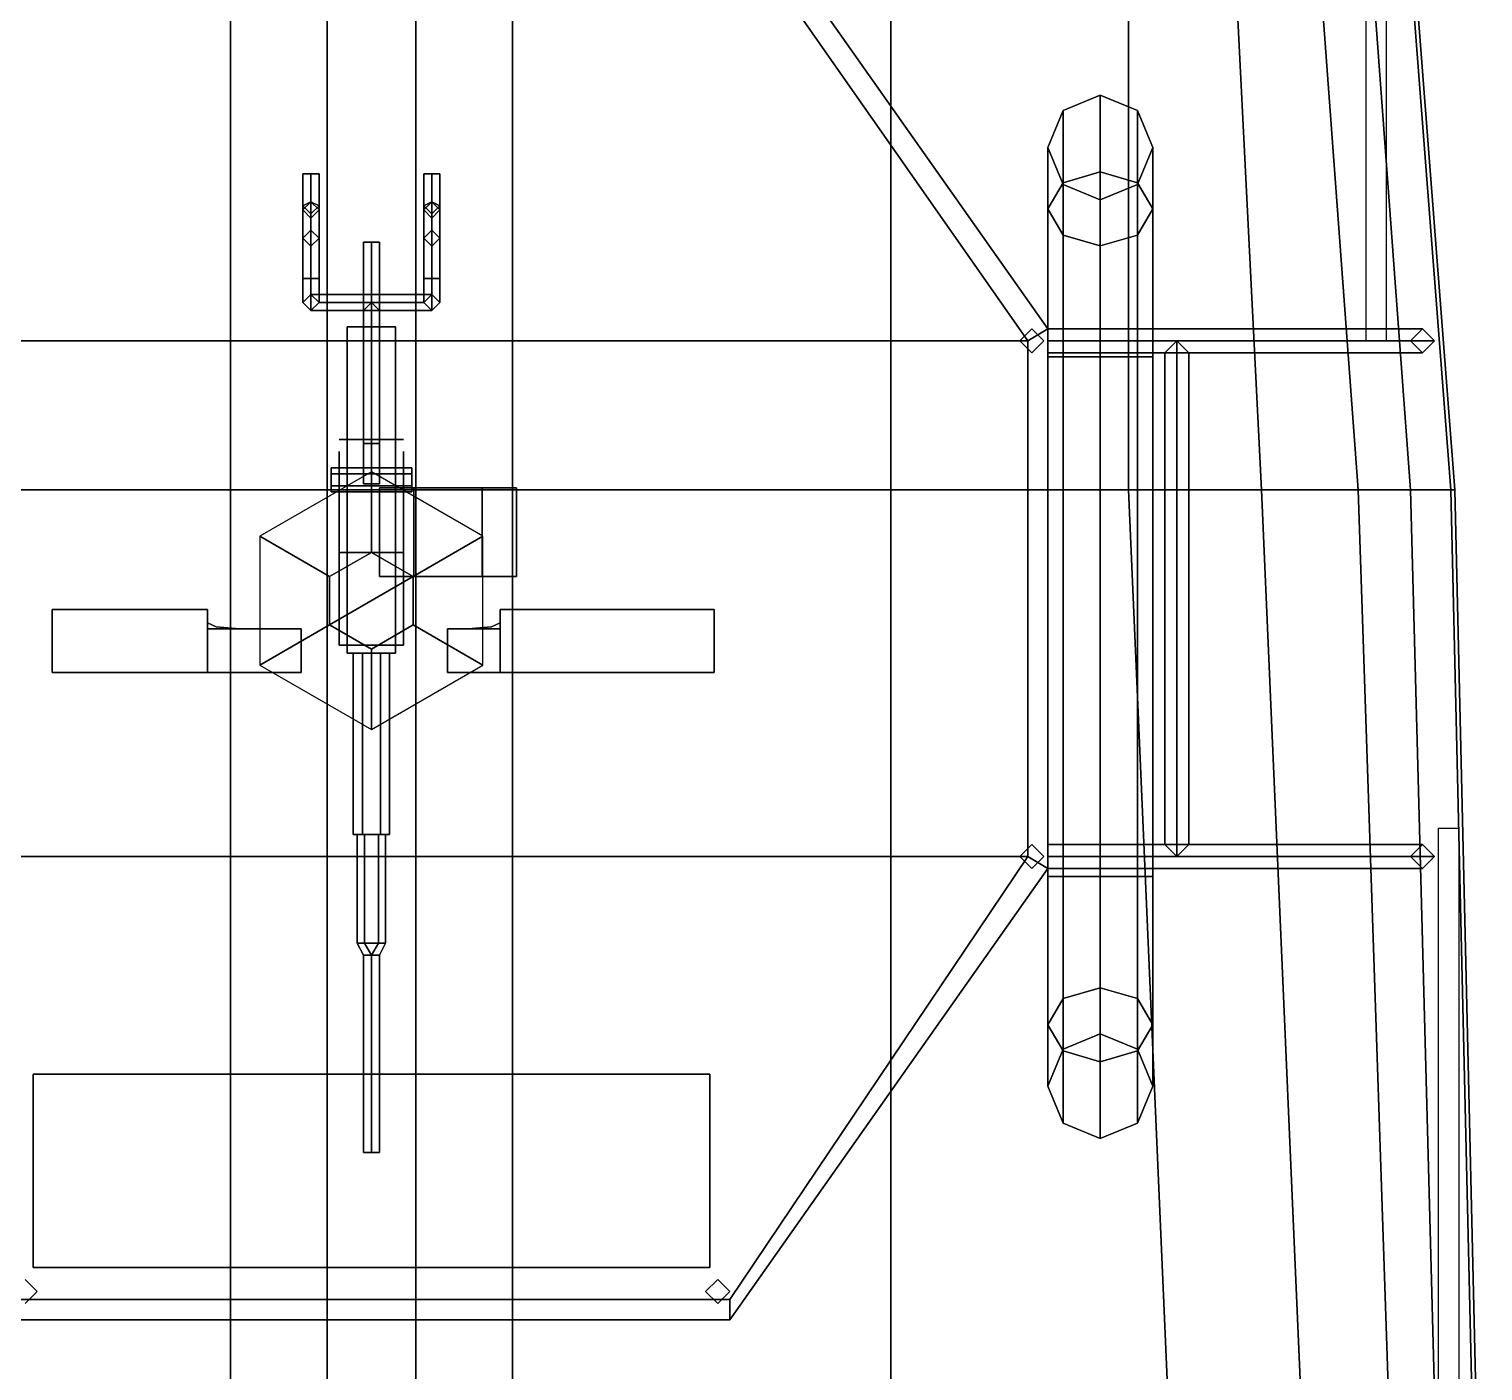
# Model space of a CAD drawing. Header units: millimetres. Extents: x -2.8 to 3, y -17.3 to 32.
# Drawn here: x -0.85 to 2.76, y 5.353 to 8.684 of the extents above; entities that cross this region are included whole.
import ezdxf

# ---------------------------------------------------------------- set-up
doc = ezdxf.new("R2010")
doc.units = ezdxf.units.MM
for name, color, linetype in [('boat', 1, 'Continuous'), ('gun', 1, 'Continuous'), ('r2', 4, 'Continuous'), ('sleeve', 5, 'Continuous'), ('superstructure', 3, 'Continuous'), ('turret', 2, 'Continuous')]:
    doc.layers.add(name, color=color, linetype=linetype)

msp = doc.modelspace()

# ---------------------------------------------------------------- linework, layer by layer
for points in [[(-0.11, 10.52, -0.92), (-0.11, 11.34, -1.71), (-0.11, 7.54, -1.71), (-0.11, 7.54, -1.21)], [(-0.11, 11.34, -1.71), (0.11, 11.34, -1.71), (0.11, 7.54, -1.71), (-0.11, 7.54, -1.71)], [(0.11, 7.54, -1.21), (0.11, 7.54, -1.71), (0.11, 11.34, -1.71), (0.11, 10.52, -0.92)], [(2.46, 10.52, 1.5), (-2.46, 10.52, 1.5), (-2.69, 7.54, 1.56), (2.69, 7.54, 1.56)], [(-1.29, 10.52, -0.57), (-0.35, 10.52, -0.85), (-0.35, 7.54, -1.16), (-1.29, 7.54, -0.91)], [(-0.35, 10.52, -0.85), (-0.11, 10.52, -0.92), (-0.11, 7.54, -1.21), (-0.35, 7.54, -1.16)], [(0.35, 7.54, -1.16), (0.11, 7.54, -1.21), (0.11, 10.52, -0.92), (0.35, 10.52, -0.85)], [(1.29, 7.54, -0.91), (0.35, 7.54, -1.16), (0.35, 10.52, -0.85), (1.29, 10.52, -0.57)], [(1.88, 7.54, -0.66), (1.29, 7.54, -0.91), (1.29, 10.52, -0.57), (1.88, 10.52, -0.33)], [(2.21, 7.54, -0.41), (1.88, 7.54, -0.66), (1.88, 10.52, -0.33), (2.06, 10.52, -0.26)], [(2.45, 7.54), (2.21, 7.54, -0.41), (2.06, 10.52, -0.26), (2.23, 10.52)], [(2.58, 7.54, 0.44), (2.45, 7.54), (2.23, 10.52), (2.36, 10.52, 0.44)], [(2.68, 7.54, 1.18), (2.58, 7.54, 0.44), (2.36, 10.52, 0.44), (2.45, 10.52, 1.05)], [(2.69, 7.54, 1.56), (2.68, 7.54, 1.18), (2.45, 10.52, 1.05), (2.46, 10.52, 1.5)], [(-0.1039, 7.325, 3.98), (0, 7.385, 3.98), (0, 7.585, 2.74), (-0.2771, 7.425, 2.74)], [(0, 7.385, 3.98), (0.1039, 7.325, 3.98), (0.2771, 7.425, 2.74), (0, 7.585, 2.74)], [(2.69, 7.54, 1.56), (-2.69, 7.54, 1.56), (-2.76, 4.55, 1.62), (2.76, 4.55, 1.62)], [(-1.29, 7.54, -0.91), (-0.35, 7.54, -1.16), (-0.35, 4.55, -1.36), (-1.29, 4.55, -1.1)], [(-0.35, 7.54, -1.16), (-0.11, 7.54, -1.21), (-0.11, 4.55, -1.43), (-0.35, 4.55, -1.36)], [(-0.11, 7.54, -1.21), (-0.11, 7.54, -1.71), (-0.11, 4.55, -1.71), (-0.11, 4.55, -1.43)], [(-0.11, 7.54, -1.71), (0.11, 7.54, -1.71), (0.11, 4.55, -1.71), (-0.11, 4.55, -1.71)], [(0.11, 4.55, -1.43), (0.11, 4.55, -1.71), (0.11, 7.54, -1.71), (0.11, 7.54, -1.21)], [(0.35, 4.55, -1.36), (0.11, 4.55, -1.43), (0.11, 7.54, -1.21), (0.35, 7.54, -1.16)], [(1.29, 4.55, -1.1), (0.35, 4.55, -1.36), (0.35, 7.54, -1.16), (1.29, 7.54, -0.91)], [(2.01, 4.55, -0.78), (1.29, 4.55, -1.1), (1.29, 7.54, -0.91), (1.88, 7.54, -0.66)], [(2.34, 4.55, -0.47), (2.01, 4.55, -0.78), (1.88, 7.54, -0.66), (2.21, 7.54, -0.41)], [(2.55, 4.55), (2.34, 4.55, -0.47), (2.21, 7.54, -0.41), (2.45, 7.54)], [(2.66, 4.55, 0.44), (2.55, 4.55), (2.45, 7.54), (2.58, 7.54, 0.44)], [(2.75, 4.55, 1.18), (2.66, 4.55, 0.44), (2.58, 7.54, 0.44), (2.68, 7.54, 1.18)], [(2.76, 4.55, 1.62), (2.75, 4.55, 1.18), (2.68, 7.54, 1.18), (2.69, 7.54, 1.56)], [(-0.1039, 7.205, 3.98), (-0.1039, 7.325, 3.98), (-0.2771, 7.425, 2.74), (-0.2771, 7.105, 2.74)], [(0.1039, 7.325, 3.98), (0.1039, 7.205, 3.98), (0.2771, 7.105, 2.74), (0.2771, 7.425, 2.74)], [(0, 7.145, 3.98), (-0.1039, 7.205, 3.98), (-0.2771, 7.105, 2.74), (0, 6.945, 2.74)], [(0.1039, 7.205, 3.98), (0, 7.145, 3.98), (0, 6.945, 2.74), (0.2771, 7.105, 2.74)]]:
    msp.add_3dface(points)
at = {"layer": 'boat'}
for points in [[(1.7181, 8.3027, 3.7827), (1.81, 8.3296, 3.8096), (1.81, 8.52, 3.35), (1.7181, 8.4819, 3.35)], [(1.7181, 8.4819, 3.35), (1.81, 8.52, 3.35), (1.81, 8.3296, 2.8904), (1.7181, 8.3027, 2.9173)], [(1.81, 8.3296, 3.8096), (1.9019, 8.3027, 3.7827), (1.9019, 8.4819, 3.35), (1.81, 8.52, 3.35)], [(1.81, 8.52, 3.35), (1.9019, 8.4819, 3.35), (1.9019, 8.3027, 2.9173), (1.81, 8.3296, 2.8904)], [(1.68, 8.2377, 3.7177), (1.7181, 8.3027, 3.7827), (1.7181, 8.4819, 3.35), (1.68, 8.39, 3.35)], [(1.68, 8.39, 3.35), (1.7181, 8.4819, 3.35), (1.7181, 8.3027, 2.9173), (1.68, 8.2377, 2.9823)], [(1.9019, 8.3027, 3.7827), (1.94, 8.2377, 3.7177), (1.94, 8.39, 3.35), (1.9019, 8.4819, 3.35)], [(1.9019, 8.4819, 3.35), (1.94, 8.39, 3.35), (1.94, 8.2377, 2.9823), (1.9019, 8.3027, 2.9173)], [(1.7181, 8.1727, 3.6527), (1.68, 8.2377, 3.7177), (1.68, 8.39, 3.35), (1.7181, 8.2981, 3.35)], [(1.7181, 8.2981, 3.35), (1.68, 8.39, 3.35), (1.68, 8.2377, 2.9823), (1.7181, 8.1727, 3.0473)], [(1.94, 8.2377, 3.7177), (1.9019, 8.1727, 3.6527), (1.9019, 8.2981, 3.35), (1.94, 8.39, 3.35)], [(1.94, 8.39, 3.35), (1.9019, 8.2981, 3.35), (1.9019, 8.1727, 3.0473), (1.94, 8.2377, 2.9823)], [(1.7181, 7.87, 3.9619), (1.81, 7.87, 4), (1.81, 8.3296, 3.8096), (1.7181, 8.3027, 3.7827)], [(1.7181, 8.3027, 2.9173), (1.81, 8.3296, 2.8904), (1.81, 7.87, 2.7), (1.7181, 7.87, 2.7381)], [(1.81, 7.87, 4), (1.9019, 7.87, 3.9619), (1.9019, 8.3027, 3.7827), (1.81, 8.3296, 3.8096)], [(1.81, 8.3296, 2.8904), (1.9019, 8.3027, 2.9173), (1.9019, 7.87, 2.7381), (1.81, 7.87, 2.7)], [(1.68, 7.87, 3.87), (1.7181, 7.87, 3.9619), (1.7181, 8.3027, 3.7827), (1.68, 8.2377, 3.7177)], [(1.68, 8.2377, 2.9823), (1.7181, 8.3027, 2.9173), (1.7181, 7.87, 2.7381), (1.68, 7.87, 2.83)], [(1.81, 8.1458, 3.6258), (1.7181, 8.1727, 3.6527), (1.7181, 8.2981, 3.35), (1.81, 8.26, 3.35)], [(1.81, 8.26, 3.35), (1.7181, 8.2981, 3.35), (1.7181, 8.1727, 3.0473), (1.81, 8.1458, 3.0742)], [(1.7181, 8.2981, 3.35), (1.7181, 8.2981, 3.35), (1.7181, 8.1727, 3.6527), (1.7181, 8.1727, 3.0473)], [(1.9019, 8.1727, 3.6527), (1.81, 8.1458, 3.6258), (1.81, 8.26, 3.35), (1.9019, 8.2981, 3.35)], [(1.9019, 8.2981, 3.35), (1.81, 8.26, 3.35), (1.81, 8.1458, 3.0742), (1.9019, 8.1727, 3.0473)], [(1.9019, 7.87, 3.9619), (1.94, 7.87, 3.87), (1.94, 8.2377, 3.7177), (1.9019, 8.3027, 3.7827)], [(1.9019, 8.3027, 2.9173), (1.94, 8.2377, 2.9823), (1.94, 7.87, 2.83), (1.9019, 7.87, 2.7381)], [(1.7181, 7.87, 3.7781), (1.68, 7.87, 3.87), (1.68, 8.2377, 3.7177), (1.7181, 8.1727, 3.6527)], [(1.7181, 8.1727, 3.0473), (1.68, 8.2377, 2.9823), (1.68, 7.87, 2.83), (1.7181, 7.87, 2.9219)], [(1.94, 7.87, 3.87), (1.9019, 7.87, 3.7781), (1.9019, 8.1727, 3.6527), (1.94, 8.2377, 3.7177)], [(1.94, 8.2377, 2.9823), (1.9019, 8.1727, 3.0473), (1.9019, 7.87, 2.9219), (1.94, 7.87, 2.83)], [(1.81, 7.87, 3.74), (1.7181, 7.87, 3.7781), (1.7181, 8.1727, 3.6527), (1.81, 8.1458, 3.6258)], [(1.81, 8.1458, 3.0742), (1.7181, 8.1727, 3.0473), (1.7181, 7.87, 2.9219), (1.81, 7.87, 2.96)], [(1.7181, 8.1727, 3.0473), (1.7181, 8.1727, 3.6527), (1.7181, 7.87, 3.7781), (1.7181, 7.87, 2.9219)], [(1.9019, 7.87, 3.7781), (1.81, 7.87, 3.74), (1.81, 8.1458, 3.6258), (1.9019, 8.1727, 3.6527)], [(1.9019, 8.1727, 3.0473), (1.81, 8.1458, 3.0742), (1.81, 7.87, 2.96), (1.9019, 7.87, 2.9219)], [(1.68, 7.87, 2.83), (1.7181, 7.87, 2.7381), (1.7181, 6.58, 2.7381), (1.68, 6.58, 2.83)], [(1.7181, 7.87, 2.9219), (1.68, 7.87, 2.83), (1.68, 6.58, 2.83), (1.7181, 6.58, 2.9219)], [(1.7181, 7.87, 3.9619), (1.68, 7.87, 3.87), (1.68, 6.58, 3.87), (1.7181, 6.58, 3.9619)], [(1.68, 7.87, 3.87), (1.7181, 7.87, 3.7781), (1.7181, 6.58, 3.7781), (1.68, 6.58, 3.87)], [(1.7181, 7.87, 2.7381), (1.81, 7.87, 2.7), (1.81, 6.58, 2.7), (1.7181, 6.58, 2.7381)], [(1.81, 7.87, 2.96), (1.7181, 7.87, 2.9219), (1.7181, 6.58, 2.9219), (1.81, 6.58, 2.96)], [(1.81, 7.87, 4), (1.7181, 7.87, 3.9619), (1.7181, 6.58, 3.9619), (1.81, 6.58, 4)], [(1.7181, 7.87, 3.7781), (1.81, 7.87, 3.74), (1.81, 6.58, 3.74), (1.7181, 6.58, 3.7781)], [(1.7181, 7.87, 2.9219), (1.7181, 7.87, 3.7781), (1.7181, 6.58, 3.7781), (1.7181, 6.58, 2.9219)], [(1.81, 7.87, 2.7), (1.9019, 7.87, 2.7381), (1.9019, 6.58, 2.7381), (1.81, 6.58, 2.7)], [(1.9019, 7.87, 2.9219), (1.81, 7.87, 2.96), (1.81, 6.58, 2.96), (1.9019, 6.58, 2.9219)], [(1.9019, 7.87, 3.9619), (1.81, 7.87, 4), (1.81, 6.58, 4), (1.9019, 6.58, 3.9619)], [(1.81, 7.87, 3.74), (1.9019, 7.87, 3.7781), (1.9019, 6.58, 3.7781), (1.81, 6.58, 3.74)], [(1.9019, 7.87, 2.7381), (1.94, 7.87, 2.83), (1.94, 6.58, 2.83), (1.9019, 6.58, 2.7381)], [(1.94, 7.87, 2.83), (1.9019, 7.87, 2.9219), (1.9019, 6.58, 2.9219), (1.94, 6.58, 2.83)], [(1.94, 7.87, 3.87), (1.9019, 7.87, 3.9619), (1.9019, 6.58, 3.9619), (1.94, 6.58, 3.87)], [(1.9019, 7.87, 3.7781), (1.94, 7.87, 3.87), (1.94, 6.58, 3.87), (1.9019, 6.58, 3.7781)], [(1.7181, 6.2773, 3.6527), (1.68, 6.2123, 3.7177), (1.68, 6.58, 3.87), (1.7181, 6.58, 3.7781)], [(1.68, 6.2123, 3.7177), (1.7181, 6.1473, 3.7827), (1.7181, 6.58, 3.9619), (1.68, 6.58, 3.87)], [(1.7181, 6.58, 2.9219), (1.68, 6.58, 2.83), (1.68, 6.2123, 2.9823), (1.7181, 6.2773, 3.0473)], [(1.68, 6.58, 2.83), (1.7181, 6.58, 2.7381), (1.7181, 6.1473, 2.9173), (1.68, 6.2123, 2.9823)], [(1.81, 6.3042, 3.6258), (1.7181, 6.2773, 3.6527), (1.7181, 6.58, 3.7781), (1.81, 6.58, 3.74)], [(1.7181, 6.1473, 3.7827), (1.81, 6.1204, 3.8096), (1.81, 6.58, 4), (1.7181, 6.58, 3.9619)], [(1.81, 6.58, 2.96), (1.7181, 6.58, 2.9219), (1.7181, 6.2773, 3.0473), (1.81, 6.3042, 3.0742)], [(1.7181, 6.58, 2.7381), (1.81, 6.58, 2.7), (1.81, 6.1204, 2.8904), (1.7181, 6.1473, 2.9173)], [(1.7181, 6.58, 2.9219), (1.7181, 6.58, 3.7781), (1.7181, 6.2773, 3.6527), (1.7181, 6.2773, 3.0473)], [(1.9019, 6.2773, 3.6527), (1.81, 6.3042, 3.6258), (1.81, 6.58, 3.74), (1.9019, 6.58, 3.7781)], [(1.81, 6.1204, 3.8096), (1.9019, 6.1473, 3.7827), (1.9019, 6.58, 3.9619), (1.81, 6.58, 4)], [(1.9019, 6.58, 2.9219), (1.81, 6.58, 2.96), (1.81, 6.3042, 3.0742), (1.9019, 6.2773, 3.0473)], [(1.81, 6.58, 2.7), (1.9019, 6.58, 2.7381), (1.9019, 6.1473, 2.9173), (1.81, 6.1204, 2.8904)], [(1.94, 6.2123, 3.7177), (1.9019, 6.2773, 3.6527), (1.9019, 6.58, 3.7781), (1.94, 6.58, 3.87)], [(1.9019, 6.1473, 3.7827), (1.94, 6.2123, 3.7177), (1.94, 6.58, 3.87), (1.9019, 6.58, 3.9619)], [(1.94, 6.58, 2.83), (1.9019, 6.58, 2.9219), (1.9019, 6.2773, 3.0473), (1.94, 6.2123, 2.9823)], [(1.9019, 6.58, 2.7381), (1.94, 6.58, 2.83), (1.94, 6.2123, 2.9823), (1.9019, 6.1473, 2.9173)], [(1.81, 6.19, 3.35), (1.7181, 6.1519, 3.35), (1.7181, 6.2773, 3.6527), (1.81, 6.3042, 3.6258)], [(1.81, 6.3042, 3.0742), (1.7181, 6.2773, 3.0473), (1.7181, 6.1519, 3.35), (1.81, 6.19, 3.35)], [(1.9019, 6.1519, 3.35), (1.81, 6.19, 3.35), (1.81, 6.3042, 3.6258), (1.9019, 6.2773, 3.6527)], [(1.9019, 6.2773, 3.0473), (1.81, 6.3042, 3.0742), (1.81, 6.19, 3.35), (1.9019, 6.1519, 3.35)], [(1.7181, 6.1519, 3.35), (1.68, 6.06, 3.35), (1.68, 6.2123, 3.7177), (1.7181, 6.2773, 3.6527)], [(1.7181, 6.2773, 3.0473), (1.68, 6.2123, 2.9823), (1.68, 6.06, 3.35), (1.7181, 6.1519, 3.35)], [(1.7181, 6.2773, 3.0473), (1.7181, 6.2773, 3.6527), (1.7181, 6.1519, 3.35)], [(1.94, 6.06, 3.35), (1.9019, 6.1519, 3.35), (1.9019, 6.2773, 3.6527), (1.94, 6.2123, 3.7177)], [(1.94, 6.2123, 2.9823), (1.9019, 6.2773, 3.0473), (1.9019, 6.1519, 3.35), (1.94, 6.06, 3.35)], [(1.68, 6.06, 3.35), (1.7181, 5.9681, 3.35), (1.7181, 6.1473, 3.7827), (1.68, 6.2123, 3.7177)], [(1.68, 6.2123, 2.9823), (1.7181, 6.1473, 2.9173), (1.7181, 5.9681, 3.35), (1.68, 6.06, 3.35)], [(1.9019, 5.9681, 3.35), (1.94, 6.06, 3.35), (1.94, 6.2123, 3.7177), (1.9019, 6.1473, 3.7827)], [(1.9019, 6.1473, 2.9173), (1.94, 6.2123, 2.9823), (1.94, 6.06, 3.35), (1.9019, 5.9681, 3.35)], [(1.7181, 5.9681, 3.35), (1.81, 5.93, 3.35), (1.81, 6.1204, 3.8096), (1.7181, 6.1473, 3.7827)], [(1.7181, 6.1473, 2.9173), (1.81, 6.1204, 2.8904), (1.81, 5.93, 3.35), (1.7181, 5.9681, 3.35)], [(1.81, 5.93, 3.35), (1.9019, 5.9681, 3.35), (1.9019, 6.1473, 3.7827), (1.81, 6.1204, 3.8096)], [(1.81, 6.1204, 2.8904), (1.9019, 6.1473, 2.9173), (1.9019, 5.9681, 3.35), (1.81, 5.93, 3.35)]]:
    msp.add_3dface(points, dxfattribs=at)
at = {"layer": 'gun'}
for points in [[(-0.02, 5.895, 4.21), (0, 5.895, 4.23), (0, 6.385, 4.23), (-0.02, 6.385, 4.21)], [(0, 5.895, 4.19), (-0.02, 5.895, 4.21), (-0.02, 6.385, 4.21), (0, 6.385, 4.19)], [(0, 5.895, 4.23), (0.02, 5.895, 4.21), (0.02, 6.385, 4.21), (0, 6.385, 4.23)], [(0.02, 5.895, 4.21), (0, 5.895, 4.19), (0, 6.385, 4.19), (0.02, 6.385, 4.21)], [(-0.02, 5.895, 4.21), (0, 5.895, 4.19), (0.02, 5.895, 4.21), (0, 5.895, 4.23)]]:
    msp.add_3dface(points, dxfattribs=at)
at = {"layer": 'r2'}
for points in [[(2.52, 7.91, 2.1), (2.47, 7.91, 2.1), (2.47, 9.46, 2.03), (2.52, 9.46, 2.03)], [(2.52, 7.91, 2.62), (2.47, 7.91, 2.62), (2.47, 9.46, 2.55), (2.52, 9.46, 2.55)], [(2.7, 5.2, 2.11), (2.65, 5.2, 2.11), (2.65, 6.7, 2.11), (2.7, 6.7, 2.11)], [(2.7, 5.2, 2.63), (2.65, 5.2, 2.63), (2.65, 6.7, 2.63), (2.7, 6.7, 2.63)]]:
    msp.add_3dface(points, dxfattribs=at)
at = {"layer": 'sleeve'}
for points in [[(-0.17, 8.325, 4.48), (-0.15, 8.325, 4.46), (-0.15, 8.255, 4.46), (-0.17, 8.235, 4.48)], [(-0.15, 8.325, 4.5), (-0.17, 8.325, 4.48), (-0.17, 8.235, 4.48), (-0.15, 8.215, 4.5)], [(-0.15, 8.325, 4.46), (-0.17, 8.325, 4.48), (-0.15, 8.325, 4.5), (-0.13, 8.325, 4.48)], [(-0.15, 8.325, 4.46), (-0.13, 8.325, 4.48), (-0.13, 8.235, 4.48), (-0.15, 8.255, 4.46)], [(-0.13, 8.325, 4.48), (-0.15, 8.325, 4.5), (-0.15, 8.215, 4.5), (-0.13, 8.235, 4.48)], [(0.15, 8.325, 4.46), (0.13, 8.325, 4.48), (0.15, 8.325, 4.5), (0.17, 8.325, 4.48)], [(0.13, 8.325, 4.48), (0.15, 8.325, 4.46), (0.15, 8.255, 4.46), (0.13, 8.235, 4.48)], [(0.15, 8.325, 4.5), (0.13, 8.325, 4.48), (0.13, 8.235, 4.48), (0.15, 8.215, 4.5)], [(0.15, 8.325, 4.46), (0.17, 8.325, 4.48), (0.17, 8.235, 4.48), (0.15, 8.255, 4.46)], [(0.17, 8.325, 4.48), (0.15, 8.325, 4.5), (0.15, 8.215, 4.5), (0.17, 8.235, 4.48)], [(-0.15, 8.225, 4.24), (-0.17, 8.245, 4.27), (-0.15, 8.255, 4.29), (-0.13, 8.245, 4.27)], [(-0.15, 8.255, 4.29), (-0.17, 8.245, 4.27), (-0.17, 8.165, 4.32), (-0.15, 8.185, 4.34)], [(-0.15, 8.185, 4.41), (-0.17, 8.165, 4.43), (-0.17, 8.235, 4.48), (-0.15, 8.255, 4.46)], [(-0.17, 8.245, 4.27), (-0.15, 8.225, 4.24), (-0.15, 8.145, 4.3), (-0.17, 8.165, 4.32)], [(-0.17, 8.165, 4.43), (-0.15, 8.145, 4.45), (-0.15, 8.215, 4.5), (-0.17, 8.235, 4.48)], [(-0.13, 8.245, 4.27), (-0.15, 8.255, 4.29), (-0.15, 8.185, 4.34), (-0.13, 8.165, 4.32)], [(-0.13, 8.165, 4.43), (-0.15, 8.185, 4.41), (-0.15, 8.255, 4.46), (-0.13, 8.235, 4.48)], [(-0.15, 8.225, 4.24), (-0.13, 8.245, 4.27), (-0.13, 8.165, 4.32), (-0.15, 8.145, 4.3)], [(-0.15, 8.145, 4.45), (-0.13, 8.165, 4.43), (-0.13, 8.235, 4.48), (-0.15, 8.215, 4.5)], [(0.15, 8.225, 4.24), (0.13, 8.245, 4.27), (0.15, 8.255, 4.29), (0.17, 8.245, 4.27)], [(0.15, 8.255, 4.29), (0.13, 8.245, 4.27), (0.13, 8.165, 4.32), (0.15, 8.185, 4.34)], [(0.15, 8.185, 4.41), (0.13, 8.165, 4.43), (0.13, 8.235, 4.48), (0.15, 8.255, 4.46)], [(0.13, 8.245, 4.27), (0.15, 8.225, 4.24), (0.15, 8.145, 4.3), (0.13, 8.165, 4.32)], [(0.13, 8.165, 4.43), (0.15, 8.145, 4.45), (0.15, 8.215, 4.5), (0.13, 8.235, 4.48)], [(0.17, 8.245, 4.27), (0.15, 8.255, 4.29), (0.15, 8.185, 4.34), (0.17, 8.165, 4.32)], [(0.17, 8.165, 4.43), (0.15, 8.185, 4.41), (0.15, 8.255, 4.46), (0.17, 8.235, 4.48)], [(0.15, 8.225, 4.24), (0.17, 8.245, 4.27), (0.17, 8.165, 4.32), (0.15, 8.145, 4.3)], [(0.15, 8.145, 4.45), (0.17, 8.165, 4.43), (0.17, 8.235, 4.48), (0.15, 8.215, 4.5)], [(-0.15, 8.185, 4.34), (-0.17, 8.165, 4.32), (-0.17, 8.165, 4.43), (-0.15, 8.185, 4.41)], [(-0.17, 8.065, 4.38), (-0.15, 8.065, 4.4), (-0.15, 8.145, 4.4), (-0.17, 8.165, 4.38)], [(-0.15, 8.065, 4.36), (-0.17, 8.065, 4.38), (-0.17, 8.165, 4.38), (-0.15, 8.145, 4.36)], [(-0.17, 8.165, 4.32), (-0.15, 8.145, 4.3), (-0.15, 8.145, 4.45), (-0.17, 8.165, 4.43)], [(-0.13, 8.165, 4.32), (-0.15, 8.185, 4.34), (-0.15, 8.185, 4.41), (-0.13, 8.165, 4.43)], [(-0.15, 8.065, 4.4), (-0.13, 8.065, 4.38), (-0.13, 8.165, 4.38), (-0.15, 8.145, 4.4)], [(-0.13, 8.065, 4.38), (-0.15, 8.065, 4.36), (-0.15, 8.145, 4.36), (-0.13, 8.165, 4.38)], [(-0.15, 8.145, 4.3), (-0.13, 8.165, 4.32), (-0.13, 8.165, 4.43), (-0.15, 8.145, 4.45)], [(0.15, 8.185, 4.34), (0.13, 8.165, 4.32), (0.13, 8.165, 4.43), (0.15, 8.185, 4.41)], [(0.13, 8.065, 4.38), (0.15, 8.065, 4.4), (0.15, 8.145, 4.4), (0.13, 8.165, 4.38)], [(0.15, 8.065, 4.36), (0.13, 8.065, 4.38), (0.13, 8.165, 4.38), (0.15, 8.145, 4.36)], [(0.13, 8.165, 4.32), (0.15, 8.145, 4.3), (0.15, 8.145, 4.45), (0.13, 8.165, 4.43)], [(0.17, 8.165, 4.32), (0.15, 8.185, 4.34), (0.15, 8.185, 4.41), (0.17, 8.165, 4.43)], [(0.15, 8.065, 4.4), (0.17, 8.065, 4.38), (0.17, 8.165, 4.38), (0.15, 8.145, 4.4)], [(0.17, 8.065, 4.38), (0.15, 8.065, 4.36), (0.15, 8.145, 4.36), (0.17, 8.165, 4.38)], [(0.15, 8.145, 4.3), (0.17, 8.165, 4.32), (0.17, 8.165, 4.43), (0.15, 8.145, 4.45)], [(-0.02, 7.655, 4.53), (0, 7.655, 4.55), (0, 8.155, 4.55), (-0.02, 8.155, 4.53)], [(0, 7.655, 4.51), (-0.02, 7.655, 4.53), (-0.02, 8.155, 4.53), (0, 8.155, 4.51)], [(0, 8.155, 4.55), (0.02, 8.155, 4.53), (0, 8.155, 4.51), (-0.02, 8.155, 4.53)], [(0, 7.655, 4.55), (0.02, 7.655, 4.53), (0.02, 8.155, 4.53), (0, 8.155, 4.55)], [(0.02, 7.655, 4.53), (0, 7.655, 4.51), (0, 8.155, 4.51), (0.02, 8.155, 4.53)], [(-0.17, 8.005, 4.32), (-0.15, 7.985, 4.34), (-0.15, 8.065, 4.4), (-0.17, 8.065, 4.38)], [(-0.15, 8.025, 4.3), (-0.17, 8.005, 4.32), (-0.17, 8.065, 4.38), (-0.15, 8.065, 4.36)], [(-0.15, 7.985, 4.34), (-0.13, 8.005, 4.32), (-0.13, 8.065, 4.38), (-0.15, 8.065, 4.4)], [(-0.13, 8.005, 4.32), (-0.15, 8.025, 4.3), (-0.15, 8.065, 4.36), (-0.13, 8.065, 4.38)], [(0.13, 8.005, 4.32), (0.15, 7.985, 4.34), (0.15, 8.065, 4.4), (0.13, 8.065, 4.38)], [(0.15, 8.025, 4.3), (0.13, 8.005, 4.32), (0.13, 8.065, 4.38), (0.15, 8.065, 4.36)], [(0.15, 7.985, 4.34), (0.17, 8.005, 4.32), (0.17, 8.065, 4.38), (0.15, 8.065, 4.4)], [(0.17, 8.005, 4.32), (0.15, 8.025, 4.3), (0.15, 8.065, 4.36), (0.17, 8.065, 4.38)], [(-0.15, 8.025, 4.14), (-0.17, 8.005, 4.12), (-0.17, 8.005, 4.32), (-0.15, 8.025, 4.3)], [(-0.13, 8.005, 4.12), (-0.15, 8.025, 4.14), (-0.15, 8.025, 4.3), (-0.13, 8.005, 4.32)], [(0.13, 8.005, 4.16), (0.15, 8.025, 4.14), (-0.15, 8.025, 4.14), (-0.13, 8.005, 4.16)], [(0.15, 8.025, 4.14), (0.13, 8.005, 4.12), (-0.13, 8.005, 4.12), (-0.15, 8.025, 4.14)], [(0.15, 8.025, 4.14), (0.13, 8.005, 4.12), (0.13, 8.005, 4.32), (0.15, 8.025, 4.3)], [(0.17, 8.005, 4.12), (0.15, 8.025, 4.14), (0.15, 8.025, 4.3), (0.17, 8.005, 4.32)], [(-0.17, 8.005, 4.12), (-0.15, 7.985, 4.14), (-0.15, 7.985, 4.34), (-0.17, 8.005, 4.32)], [(0.15, 7.985, 4.14), (0.13, 8.005, 4.16), (-0.13, 8.005, 4.16), (-0.15, 7.985, 4.14)], [(0.13, 8.005, 4.12), (0.15, 7.985, 4.14), (-0.15, 7.985, 4.14), (-0.13, 8.005, 4.12)], [(-0.15, 7.985, 4.14), (-0.13, 8.005, 4.12), (-0.13, 8.005, 4.32), (-0.15, 7.985, 4.34)], [(-0.02, 7.555, 4.14), (0, 7.555, 4.16), (0, 8.005, 4.16), (-0.02, 7.985, 4.14)], [(0, 7.555, 4.12), (-0.02, 7.555, 4.14), (-0.02, 7.985, 4.14), (0, 8.005, 4.12)], [(0, 7.555, 4.16), (0.02, 7.555, 4.14), (0.02, 7.985, 4.14), (0, 8.005, 4.16)], [(0.02, 7.555, 4.14), (0, 7.555, 4.12), (0, 8.005, 4.12), (0.02, 7.985, 4.14)], [(0.13, 8.005, 4.12), (0.15, 7.985, 4.14), (0.15, 7.985, 4.34), (0.13, 8.005, 4.32)], [(0.15, 7.985, 4.14), (0.17, 8.005, 4.12), (0.17, 8.005, 4.32), (0.15, 7.985, 4.34)], [(0.06, 7.945, 4.28), (-0.06, 7.945, 4.28), (-0.06, 7.135, 4.28), (0.06, 7.135, 4.28)], [(0.06, 7.135, 4.16), (-0.06, 7.135, 4.16), (-0.06, 7.945, 4.16), (0.06, 7.945, 4.16)], [(-0.06, 7.945, 4.28), (-0.06, 7.945, 4.16), (-0.06, 7.135, 4.16), (-0.06, 7.135, 4.28)], [(0.06, 7.945, 4.16), (-0.06, 7.945, 4.16), (-0.06, 7.945, 4.28), (0.06, 7.945, 4.28)], [(0.06, 7.135, 4.28), (0.06, 7.135, 4.16), (0.06, 7.945, 4.16), (0.06, 7.945, 4.28)], [(0, 7.665, 4.28), (0, 7.805, 4.52), (0, 7.905, 4.52), (0, 7.755, 4.28)], [(0, 7.755, 4.28), (0, 7.905, 4.52), (0, 7.805, 4.52), (0, 7.665, 4.28)], [(-0.04, 7.665, 4.5607), (-0.08, 7.665, 4.63), (0.08, 7.665, 4.63), (0.04, 7.665, 4.5607)], [(0.04, 7.665, 4.5607), (0.08, 7.665, 4.63), (-0.08, 7.665, 4.63), (-0.04, 7.665, 4.5607)], [(0.08, 7.665, 4.63), (0.04, 7.665, 4.6993), (-0.04, 7.665, 4.6993), (-0.08, 7.665, 4.63)], [(-0.08, 7.665, 4.63), (-0.04, 7.665, 4.6993), (0.04, 7.665, 4.6993), (0.08, 7.665, 4.63)], [(-0.02, 7.655, 4.53), (0, 7.655, 4.51), (0.02, 7.655, 4.53), (0, 7.655, 4.55)], [(-0.1, 7.595, 4.2), (-0.1, 7.58, 4.226), (0.1, 7.58, 4.226), (0.1, 7.595, 4.2)], [(-0.1, 7.58, 4.174), (-0.1, 7.595, 4.2), (0.1, 7.595, 4.2), (0.1, 7.58, 4.174)], [(-0.1, 7.595, 4.2), (-0.1, 7.535, 4.2), (-0.1, 7.55, 4.226), (-0.1, 7.58, 4.226)], [(-0.1, 7.58, 4.174), (-0.1, 7.55, 4.174), (-0.1, 7.535, 4.2), (-0.1, 7.595, 4.2)], [(0.1, 7.58, 4.226), (0.1, 7.55, 4.226), (0.1, 7.535, 4.2), (0.1, 7.595, 4.2)], [(0.1, 7.595, 4.2), (0.1, 7.535, 4.2), (0.1, 7.55, 4.174), (0.1, 7.58, 4.174)], [(-0.1, 7.58, 4.226), (-0.1, 7.55, 4.226), (0.1, 7.55, 4.226), (0.1, 7.58, 4.226)], [(-0.1, 7.55, 4.174), (-0.1, 7.58, 4.174), (0.1, 7.58, 4.174), (0.1, 7.55, 4.174)], [(-0.1, 7.55, 4.226), (-0.1, 7.535, 4.2), (0.1, 7.535, 4.2), (0.1, 7.55, 4.226)], [(-0.1, 7.535, 4.2), (-0.1, 7.55, 4.174), (0.1, 7.55, 4.174), (0.1, 7.535, 4.2)], [(0.105, 7.325, 4.1928), (0.02, 7.325, 4.34), (0.02, 7.545, 4.34), (0.105, 7.545, 4.1928)], [(0.275, 7.545, 4.1928), (0.105, 7.545, 4.1928), (0.02, 7.545, 4.34), (0.36, 7.545, 4.34)], [(0.02, 7.325, 4.34), (0.105, 7.325, 4.4872), (0.105, 7.545, 4.4872), (0.02, 7.545, 4.34)], [(0.36, 7.545, 4.34), (0.02, 7.545, 4.34), (0.105, 7.545, 4.4872), (0.275, 7.545, 4.4872)], [(0.105, 7.325, 4.4872), (0.275, 7.325, 4.4872), (0.275, 7.545, 4.4872), (0.105, 7.545, 4.4872)], [(0.275, 7.325, 4.1928), (0.105, 7.325, 4.1928), (0.105, 7.545, 4.1928), (0.275, 7.545, 4.1928)], [(0.36, 7.325, 4.34), (0.275, 7.325, 4.1928), (0.275, 7.545, 4.1928), (0.36, 7.545, 4.34)], [(0.275, 7.325, 4.4872), (0.36, 7.325, 4.34), (0.36, 7.545, 4.34), (0.275, 7.545, 4.4872)], [(0.105, 7.325, 4.1928), (0.275, 7.325, 4.1928), (0.36, 7.325, 4.34), (0.02, 7.325, 4.34)], [(0.02, 7.325, 4.34), (0.36, 7.325, 4.34), (0.275, 7.325, 4.4872), (0.105, 7.325, 4.4872)], [(-0.06, 7.135, 4.28), (-0.06, 7.135, 4.16), (0.06, 7.135, 4.16), (0.06, 7.135, 4.28)], [(-0.045, 6.685, 4.21), (-0.0225, 6.685, 4.249), (-0.0225, 7.135, 4.249), (-0.045, 7.135, 4.21)], [(-0.0225, 6.685, 4.171), (-0.045, 6.685, 4.21), (-0.045, 7.135, 4.21), (-0.0225, 7.135, 4.171)], [(-0.0225, 6.685, 4.249), (0.0225, 6.685, 4.249), (0.0225, 7.135, 4.249), (-0.0225, 7.135, 4.249)], [(0.0225, 6.685, 4.171), (-0.0225, 6.685, 4.171), (-0.0225, 7.135, 4.171), (0.0225, 7.135, 4.171)], [(0.0225, 6.685, 4.249), (0.045, 6.685, 4.21), (0.045, 7.135, 4.21), (0.0225, 7.135, 4.249)], [(0.045, 6.685, 4.21), (0.0225, 6.685, 4.171), (0.0225, 7.135, 4.171), (0.045, 7.135, 4.21)], [(-0.045, 6.685, 4.21), (0.045, 6.685, 4.21), (0.0225, 6.685, 4.249), (-0.0225, 6.685, 4.249)], [(-0.0225, 6.685, 4.171), (0.0225, 6.685, 4.171), (0.045, 6.685, 4.21), (-0.045, 6.685, 4.21)], [(-0.035, 6.415, 4.21), (-0.0175, 6.415, 4.2403), (-0.0175, 6.685, 4.2403), (-0.035, 6.685, 4.21)], [(-0.0175, 6.415, 4.1797), (-0.035, 6.415, 4.21), (-0.035, 6.685, 4.21), (-0.0175, 6.685, 4.1797)], [(-0.0175, 6.415, 4.2403), (0.0175, 6.415, 4.2403), (0.0175, 6.685, 4.2403), (-0.0175, 6.685, 4.2403)], [(0.0175, 6.415, 4.1797), (-0.0175, 6.415, 4.1797), (-0.0175, 6.685, 4.1797), (0.0175, 6.685, 4.1797)], [(0.0175, 6.415, 4.2403), (0.035, 6.415, 4.21), (0.035, 6.685, 4.21), (0.0175, 6.685, 4.2403)], [(0.035, 6.415, 4.21), (0.0175, 6.415, 4.1797), (0.0175, 6.685, 4.1797), (0.035, 6.685, 4.21)], [(-0.02, 6.385, 4.21), (0, 6.385, 4.23), (-0.0175, 6.415, 4.2403), (-0.035, 6.415, 4.21)], [(0, 6.385, 4.19), (-0.02, 6.385, 4.21), (-0.035, 6.415, 4.21), (-0.0175, 6.415, 4.1797)], [(0, 6.385, 4.23), (0, 6.385, 4.23), (0.0175, 6.415, 4.2403), (-0.0175, 6.415, 4.2403)], [(0, 6.385, 4.19), (0, 6.385, 4.19), (-0.0175, 6.415, 4.1797), (0.0175, 6.415, 4.1797)], [(0, 6.385, 4.23), (0.02, 6.385, 4.21), (0.035, 6.415, 4.21), (0.0175, 6.415, 4.2403)], [(0.02, 6.385, 4.21), (0, 6.385, 4.19), (0.0175, 6.415, 4.1797), (0.035, 6.415, 4.21)]]:
    msp.add_3dface(points, dxfattribs=at)
at = {"layer": 'superstructure', "color": 2}
for points in [[(0.89, 9.06, 3.93), (0.86, 9.01, 3.93), (1.63, 7.91, 3.93), (1.68, 7.94, 3.93)], [(0.89, 9.06, 2.74), (0.89, 9.06, 3.93), (1.68, 7.94, 3.93), (1.68, 7.94, 2.74)], [(1.63, 7.91, 2.74), (1.63, 7.91, 3.93), (0.86, 9.01, 3.93), (0.86, 9.01, 2.74)], [(1.68, 7.94, 3.93), (1.63, 7.91, 3.93), (1.63, 6.63, 3.93), (1.68, 6.6, 3.93)], [(1.63, 7.91, 3.93), (1.63, 7.91, 2.74), (1.63, 6.63, 2.74), (1.63, 6.63, 3.93)], [(1.68, 6.6, 3.93), (1.68, 6.6, 2.74), (1.68, 7.94, 2.74), (1.68, 7.94, 3.93)], [(0.89, 5.53, 2.74), (0.89, 5.53, 3.93), (1.63, 6.63, 3.93), (1.63, 6.63, 2.74)], [(1.68, 6.6, 3.93), (1.63, 6.63, 3.93), (0.89, 5.53, 3.93), (0.89, 5.48, 3.93)], [(1.68, 6.6, 2.74), (1.68, 6.6, 3.93), (0.89, 5.48, 3.93), (0.89, 5.48, 2.74)], [(0.89, 5.48, 3.93), (0.89, 5.53, 3.93), (0.89, 5.53, 2.74), (0.89, 5.48, 2.74)]]:
    msp.add_3dface(points, dxfattribs=at)
at = {"layer": 'superstructure'}
for points in [[(1.68, 7.94, 2.62), (0.89, 9.06, 2.62), (0.89, 9.06, 2.74), (1.68, 7.94, 2.74)], [(1.63, 7.91, 2.74), (0.86, 9.01, 2.74), (-0.86, 9.01, 2.74), (-1.63, 7.91, 2.74)], [(-1.63, 7.91, 2.74), (-1.63, 6.63, 2.74), (1.63, 6.63, 2.74), (1.63, 7.91, 2.74)], [(1.64, 7.94, 1.55), (1.61, 7.91, 1.55), (1.61, 7.91, 2.62), (1.64, 7.94, 2.62)], [(1.61, 7.91, 1.55), (1.64, 7.88, 1.55), (1.64, 7.88, 2.62), (1.61, 7.91, 2.62)], [(1.67, 7.91, 1.55), (1.64, 7.94, 1.55), (1.64, 7.94, 2.62), (1.67, 7.91, 2.62)], [(1.64, 7.88, 1.55), (1.67, 7.91, 1.55), (1.67, 7.91, 2.62), (1.64, 7.88, 2.62)], [(1.68, 6.6, 2.74), (1.68, 6.6, 2.62), (1.68, 7.94, 2.62), (1.68, 7.94, 2.74)], [(1.68, 7.94, 2.67), (1.68, 7.91, 2.7), (2.64, 7.91, 2.7), (2.61, 7.94, 2.67)], [(1.68, 7.91, 2.64), (1.68, 7.94, 2.67), (2.61, 7.94, 2.67), (2.58, 7.91, 2.64)], [(1.68, 7.91, 2.7), (1.68, 7.88, 2.67), (2.61, 7.88, 2.67), (2.64, 7.91, 2.7)], [(1.68, 7.88, 2.67), (1.68, 7.91, 2.64), (2.58, 7.91, 2.64), (2.61, 7.88, 2.67)], [(2, 7.91, 2.7), (1.97, 7.88, 2.67), (1.97, 6.66, 2.67), (2, 6.63, 2.7)], [(1.97, 7.88, 2.67), (2, 7.91, 2.64), (2, 6.63, 2.64), (1.97, 6.66, 2.67)], [(2.03, 7.88, 2.67), (2, 7.91, 2.7), (2, 6.63, 2.7), (2.03, 6.66, 2.67)], [(2, 7.91, 2.64), (2.03, 7.88, 2.67), (2.03, 6.66, 2.67), (2, 6.63, 2.64)], [(2.58, 7.91, 2.64), (2.61, 7.94, 2.67), (2.61, 7.94, 1.55), (2.58, 7.91, 1.55)], [(2.61, 7.88, 2.67), (2.58, 7.91, 2.64), (2.58, 7.91, 1.55), (2.61, 7.88, 1.55)], [(2.61, 7.94, 2.67), (2.64, 7.91, 2.7), (2.64, 7.91, 1.55), (2.61, 7.94, 1.55)], [(2.64, 7.91, 2.7), (2.61, 7.88, 2.67), (2.61, 7.88, 1.55), (2.64, 7.91, 1.55)], [(1.64, 6.66, 1.58), (1.61, 6.63, 1.58), (1.61, 6.63, 2.62), (1.64, 6.66, 2.62)], [(1.67, 6.63, 1.58), (1.64, 6.66, 1.58), (1.64, 6.66, 2.62), (1.67, 6.63, 2.62)], [(1.68, 6.66, 2.67), (1.68, 6.63, 2.7), (2.64, 6.63, 2.7), (2.61, 6.66, 2.67)], [(1.68, 6.63, 2.64), (1.68, 6.66, 2.67), (2.61, 6.66, 2.67), (2.58, 6.63, 2.64)], [(2.58, 6.63, 2.64), (2.61, 6.66, 2.67), (2.61, 6.66, 1.57), (2.58, 6.63, 1.57)], [(2.61, 6.66, 2.67), (2.64, 6.63, 2.7), (2.64, 6.63, 1.57), (2.61, 6.66, 1.57)], [(-1.63, 6.63, 2.74), (-0.89, 5.53, 2.74), (0.89, 5.53, 2.74), (1.63, 6.63, 2.74)], [(1.61, 6.63, 1.58), (1.64, 6.6, 1.58), (1.64, 6.6, 2.62), (1.61, 6.63, 2.62)], [(1.64, 6.6, 1.58), (1.67, 6.63, 1.58), (1.67, 6.63, 2.62), (1.64, 6.6, 2.62)], [(1.68, 6.63, 2.7), (1.68, 6.6, 2.67), (2.61, 6.6, 2.67), (2.64, 6.63, 2.7)], [(1.68, 6.6, 2.67), (1.68, 6.63, 2.64), (2.58, 6.63, 2.64), (2.61, 6.6, 2.67)], [(2.61, 6.6, 2.67), (2.58, 6.63, 2.64), (2.58, 6.63, 1.57), (2.61, 6.6, 1.57)], [(2.64, 6.63, 2.7), (2.61, 6.6, 2.67), (2.61, 6.6, 1.57), (2.64, 6.63, 1.57)], [(0.89, 5.48, 2.74), (0.89, 5.48, 2.62), (1.68, 6.6, 2.62), (1.68, 6.6, 2.74)], [(-0.84, 6.09, 3.66), (-0.84, 5.61, 3.66), (0.84, 5.61, 3.66), (0.84, 6.09, 3.66)], [(0.84, 6.09, 3.66), (0.84, 6.09, 2.74), (-0.84, 6.09, 2.74), (-0.84, 6.09, 3.66)], [(-0.84, 6.09, 2.74), (-0.84, 5.61, 2.74), (-0.84, 5.61, 3.66), (-0.84, 6.09, 3.66)], [(0.84, 5.61, 3.66), (0.84, 5.61, 2.74), (0.84, 6.09, 2.74), (0.84, 6.09, 3.66)], [(-0.84, 5.61, 3.66), (-0.84, 5.61, 2.74), (0.84, 5.61, 2.74), (0.84, 5.61, 3.66)], [(-0.83, 5.55, 1.6), (-0.86, 5.58, 1.6), (-0.86, 5.58, 2.62), (-0.83, 5.55, 2.62)], [(0.86, 5.58, 1.6), (0.83, 5.55, 1.6), (0.83, 5.55, 2.62), (0.86, 5.58, 2.62)], [(0.89, 5.55, 1.6), (0.86, 5.58, 1.6), (0.86, 5.58, 2.62), (0.89, 5.55, 2.62)], [(-0.89, 5.53, 2.74), (-0.89, 5.48, 2.74), (0.89, 5.48, 2.74), (0.89, 5.53, 2.74)], [(-0.86, 5.52, 1.6), (-0.83, 5.55, 1.6), (-0.83, 5.55, 2.62), (-0.86, 5.52, 2.62)], [(0.83, 5.55, 1.6), (0.86, 5.52, 1.6), (0.86, 5.52, 2.62), (0.83, 5.55, 2.62)], [(0.86, 5.52, 1.6), (0.89, 5.55, 1.6), (0.89, 5.55, 2.62), (0.86, 5.52, 2.62)], [(-0.89, 5.48, 2.74), (-0.89, 5.48, 2.62), (0.89, 5.48, 2.62), (0.89, 5.48, 2.74)]]:
    msp.add_3dface(points, dxfattribs=at)
at = {"layer": 'turret'}
for points in [[(-0.08, 7.585, 4.14), (-0.08, 7.565, 4.27), (-0.08, 7.635, 4.23), (-0.08, 7.635, 4.18)], [(-0.08, 7.635, 4.18), (-0.08, 7.635, 4.23), (-0.08, 7.565, 4.27), (-0.08, 7.585, 4.14)], [(0.08, 7.585, 4.14), (0.08, 7.565, 4.27), (0.08, 7.635, 4.23), (0.08, 7.635, 4.18)], [(0.08, 7.635, 4.18), (0.08, 7.635, 4.23), (0.08, 7.565, 4.27), (0.08, 7.585, 4.14)], [(-0.08, 7.585, 4.14), (-0.08, 7.565, 4.27), (-0.08, 7.495, 4.22), (-0.08, 7.515, 4.16)], [(-0.08, 7.515, 4.16), (-0.08, 7.495, 4.22), (-0.08, 7.565, 4.27), (-0.08, 7.585, 4.14)], [(0.08, 7.515, 4.16), (0.08, 7.495, 4.22), (0.08, 7.565, 4.27), (0.08, 7.585, 4.14)], [(0.08, 7.585, 4.14), (0.08, 7.565, 4.27), (0.08, 7.495, 4.22), (0.08, 7.515, 4.16)], [(-0.08, 7.515, 4.16), (-0.08, 7.495, 4.22), (-0.08, 7.205, 4.17), (-0.08, 7.395, 4.1)], [(-0.08, 7.395, 4.1), (-0.08, 7.205, 4.17), (-0.08, 7.495, 4.22), (-0.08, 7.515, 4.16)], [(0.08, 7.515, 4.16), (0.08, 7.495, 4.22), (0.08, 7.205, 4.17), (0.08, 7.395, 4.1)], [(0.08, 7.395, 4.1), (0.08, 7.205, 4.17), (0.08, 7.495, 4.22), (0.08, 7.515, 4.16)], [(0, 7.385, 3.98), (-0.1039, 7.325, 3.98), (-0.1039, 7.325, 4.08), (0, 7.385, 4.08)], [(-0.1039, 7.205, 4.08), (0.1039, 7.325, 4.08), (0, 7.385, 4.08), (-0.1039, 7.325, 4.08)], [(-0.08, 7.395, 4.1), (-0.08, 7.205, 4.17), (-0.08, 7.155, 4.08), (-0.08, 7.385, 4.08)], [(-0.08, 7.385, 4.08), (-0.08, 7.155, 4.08), (-0.08, 7.205, 4.17), (-0.08, 7.395, 4.1)], [(0.08, 7.385, 4.08), (0.08, 7.155, 4.08), (-0.08, 7.155, 4.08), (-0.08, 7.385, 4.08)], [(-0.08, 7.385, 4.08), (-0.08, 7.155, 4.08), (0.08, 7.155, 4.08), (0.08, 7.385, 4.08)], [(0.1039, 7.325, 3.98), (0, 7.385, 3.98), (0, 7.385, 4.08), (0.1039, 7.325, 4.08)], [(0.08, 7.385, 4.08), (0.08, 7.155, 4.08), (0.08, 7.205, 4.17), (0.08, 7.395, 4.1)], [(0.08, 7.395, 4.1), (0.08, 7.205, 4.17), (0.08, 7.155, 4.08), (0.08, 7.385, 4.08)], [(0, 7.145, 4.08), (0.1039, 7.205, 4.08), (0.1039, 7.325, 4.08), (-0.1039, 7.205, 4.08)], [(-0.1039, 7.325, 3.98), (-0.1039, 7.205, 3.98), (-0.1039, 7.205, 4.08), (-0.1039, 7.325, 4.08)], [(0.1039, 7.205, 3.98), (0.1039, 7.325, 3.98), (0.1039, 7.325, 4.08), (0.1039, 7.205, 4.08)], [(-0.7926, 7.0864, 3.8676), (-0.7926, 7.243, 4.7556), (-0.4072, 7.243, 4.7556), (-0.4072, 7.0864, 3.8676)], [(-0.4072, 7.0864, 3.8676), (-0.4072, 7.243, 4.7556), (-0.7926, 7.243, 4.7556), (-0.7926, 7.0864, 3.8676)], [(0.8508, 7.0864, 3.8676), (0.8508, 7.243, 4.7556), (0.32, 7.243, 4.7556), (0.32, 7.0864, 3.8676)], [(0.32, 7.0864, 3.8676), (0.32, 7.243, 4.7556), (0.8508, 7.243, 4.7556), (0.8508, 7.0864, 3.8676)], [(-0.3272, 7.195, 4.4835), (-0.3854, 7.2001, 4.5121), (-0.4072, 7.2102, 4.5694), (-0.4072, 7.195, 4.4835)], [(-0.4072, 7.195, 4.4835), (-0.4072, 7.2102, 4.5694), (-0.3854, 7.2001, 4.5121), (-0.3272, 7.195, 4.4835)], [(-0.4072, 7.0864, 3.8676), (-0.4072, 7.195, 4.4835), (-0.1745, 7.195, 4.4835), (-0.1745, 7.0864, 3.8676)], [(-0.1745, 7.0864, 3.8676), (-0.1745, 7.195, 4.4835), (-0.4072, 7.195, 4.4835), (-0.4072, 7.0864, 3.8676)], [(-0.1039, 7.205, 3.98), (0, 7.145, 3.98), (0, 7.145, 4.08), (-0.1039, 7.205, 4.08)], [(0, 7.145, 3.98), (0.1039, 7.205, 3.98), (0.1039, 7.205, 4.08), (0, 7.145, 4.08)], [(0.32, 7.0864, 3.8676), (0.32, 7.195, 4.4835), (0.1891, 7.195, 4.4835), (0.1891, 7.0864, 3.8676)], [(0.1891, 7.0864, 3.8676), (0.1891, 7.195, 4.4835), (0.32, 7.195, 4.4835), (0.32, 7.0864, 3.8676)], [(0.32, 7.195, 4.4835), (0.32, 7.2102, 4.5694), (0.2982, 7.2001, 4.5121), (0.24, 7.195, 4.4835)], [(0.24, 7.195, 4.4835), (0.2982, 7.2001, 4.5121), (0.32, 7.2102, 4.5694), (0.32, 7.195, 4.4835)]]:
    msp.add_3dface(points, dxfattribs=at)

doc.saveas('drawing.dxf')
